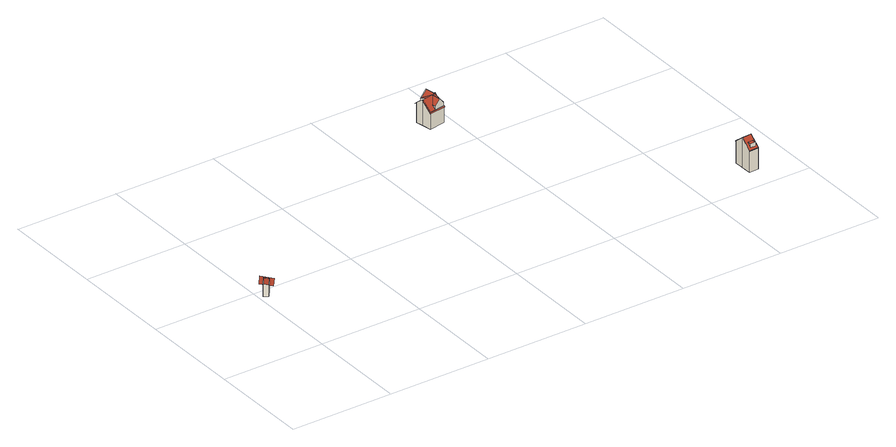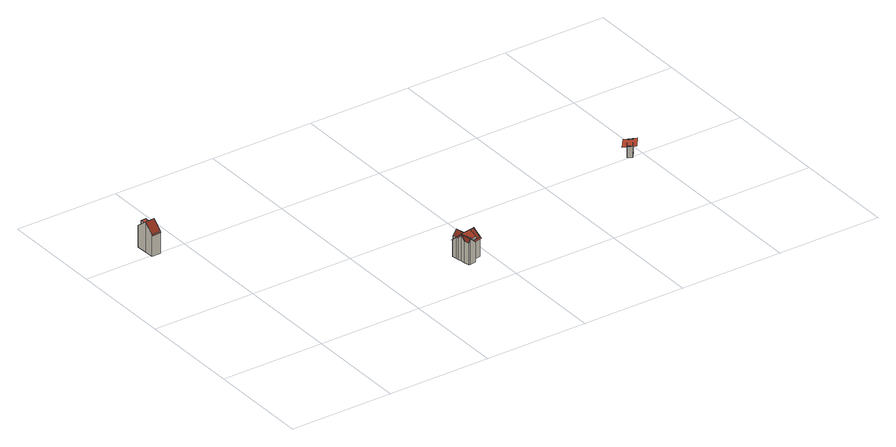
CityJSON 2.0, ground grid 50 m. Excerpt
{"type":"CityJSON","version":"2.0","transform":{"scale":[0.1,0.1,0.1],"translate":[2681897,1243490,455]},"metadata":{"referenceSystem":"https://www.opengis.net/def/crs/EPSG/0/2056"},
"CityObjects":{
"building1":{"type":"Building","attributes":{"class":"BB07","Herkunft":"EE_LB_2007","QualitaetStatus":1,"FileCreationDate":"2012-02-28","Region":10,"GebaeudeStatus":1},"children":["building1-1"]},
"building1-1":{"type":"BuildingPart","attributes":{"Geomtype":1},"parents":["building1"],"geometry":[{"type":"MultiSurface","lod":"2","boundaries":[[[0,1,2,3]],[[0,3,4,5]],[[3,2,6,4]],[[2,1,7,6]],[[1,0,5,7]],[[8,9,10,11]]],"semantics":{"surfaces":[{"type":"GroundSurface"},{"type":"WallSurface"},{"type":"RoofSurface"}],"values":[0,1,1,1,1,2]}}]},
"building2":{"type":"Building","attributes":{"class":"BB01","Herkunft":"EE_LB_2007","QualitaetStatus":1,"FileCreationDate":"2012-02-28","Region":10,"GebaeudeStatus":1},"children":["building2-1"]},
"building2-1":{"type":"BuildingPart","attributes":{"Geomtype":1},"parents":["building2"],"geometry":[{"type":"MultiSurface","lod":"2","boundaries":[[[12,13,14,15]],[[13,16,17,14]],[[18,19,20,21]],[[19,22,23,20]],[[24,12,15,25]],[[26,27,28,29]],[[25,23,22,24]],[[30,31,32,33,34]],[[35,31,30]],[[33,32,36]],[[37,38,39,40]],[[41,42,43]],[[43,42,28]],[[36,32,44,31,35,45,46,47,48,29,40,45]],[[49,23,50,51,46,39]],[[29,28,42,40]],[[52,20,23,40,42]],[[42,41,53,54,52]],[[45,35,30,34]],[[33,36,45,34]],[[16,13,24,22,19,55,56]],[[49,39,38]],[[49,38,37,23]],[[40,23,37]],[[41,57,56,53]],[[56,55,58,53]],[[55,18,21,58]],[[57,41,43,59]],[[27,59,43,28]],[[16,26,29,17]]],"semantics":{"surfaces":[{"type":"WallSurface"},{"type":"RoofSurface"},{"type":"GroundSurface"}],"values":[0,0,0,0,0,0,0,0,0,0,1,1,1,1,1,1,1,1,1,1,2,0,0,0,0,0,0,0,0,0]}}]},
"building3":{"type":"Building","attributes":{"class":"BB01","Herkunft":"EE_LB_2007","QualitaetStatus":1,"FileCreationDate":"2012-02-28","Region":10,"GebaeudeStatus":1},"children":["building3-1","building3-2"]},
"building3-1":{"type":"BuildingPart","attributes":{"Geomtype":1},"parents":["building3"],"geometry":[{"type":"MultiSurface","lod":"2","boundaries":[[[60,61,62,63]],[[60,64,65,66]],[[67,61,68,69]],[[61,60,66,68]],[[64,63,70,65]],[[63,62,71,70]],[[62,67,69,71]],[[69,72,73,65]],[[74,69,65,75]]],"semantics":{"surfaces":[{"type":"GroundSurface"},{"type":"WallSurface"},{"type":"RoofSurface"}],"values":[0,1,1,1,1,1,1,2,2]}}]},
"building3-2":{"type":"BuildingPart","attributes":{"Geomtype":2},"parents":["building3"],"geometry":[{"type":"MultiSurface","lod":"2","boundaries":[[[76,77,78]],[[79,80,78,77]],[[81,80,79]],[[78,80,81,76]]],"semantics":{"surfaces":[{"type":"WallSurface"},{"type":"RoofSurface"}],"values":[0,0,0,1]}}]}
},
"vertices":[
[44,445,3],[24,460,3],[56,504,3],[77,488,3],[77,488,59],[44,445,59],[56,504,63],[24,460,63],[47,519,65],[8,468,65],[57,431,56],[96,481,56],
[1214,987,170],[1221,945,170],[1221,945,253],[1214,987,295],[1300,958,170],[1300,958,253],[1276,1053,170],[1247,1049,170],[1247,1049,266],[1276,1053,295],[1250,1032,170],[1250,1032,267],[1207,1025,170],[1207,1025,267],[1296,980,170],[1295,990,170],[1295,990,274],[1296,980,274],[1251,950,269],[1251,950,253],[1297,958,253],[1297,958,272],[1277,954,295],[1248,966,269],[1294,977,272],[1250,1032,277],[1228,1028,277],[1234,991,295],[1285,999,295],[1288,1029,275],[1284,1009,295],[1291,1010,295],[1277,954,253],[1270,997,295],[1211,987,295],[1219,939,248],[1301,953,248],[1228,1028,267],[1249,1039,261],[1203,1031,261],[1276,1054,295],[1284,1050,276],[1283,1055,276],[1283,1054,170],[1284,1050,170],[1288,1029,170],[1283,1054,276],[1291,1010,170],
[2246,13,79],[2200,12,79],[2199,109,79],[2243,110,79],[2244,63,79],[2244,63,226],[2246,13,185],[2199,62,79],[2200,12,185],[2199,62,226],[2243,110,187],[2199,109,188],[2200,9,183],[2246,10,183],[2199,114,183],[2243,115,183],
[2211,43,210],[2212,21,192],[2212,21,210],[2237,21,192],[2237,21,210],[2236,43,210]
]}
